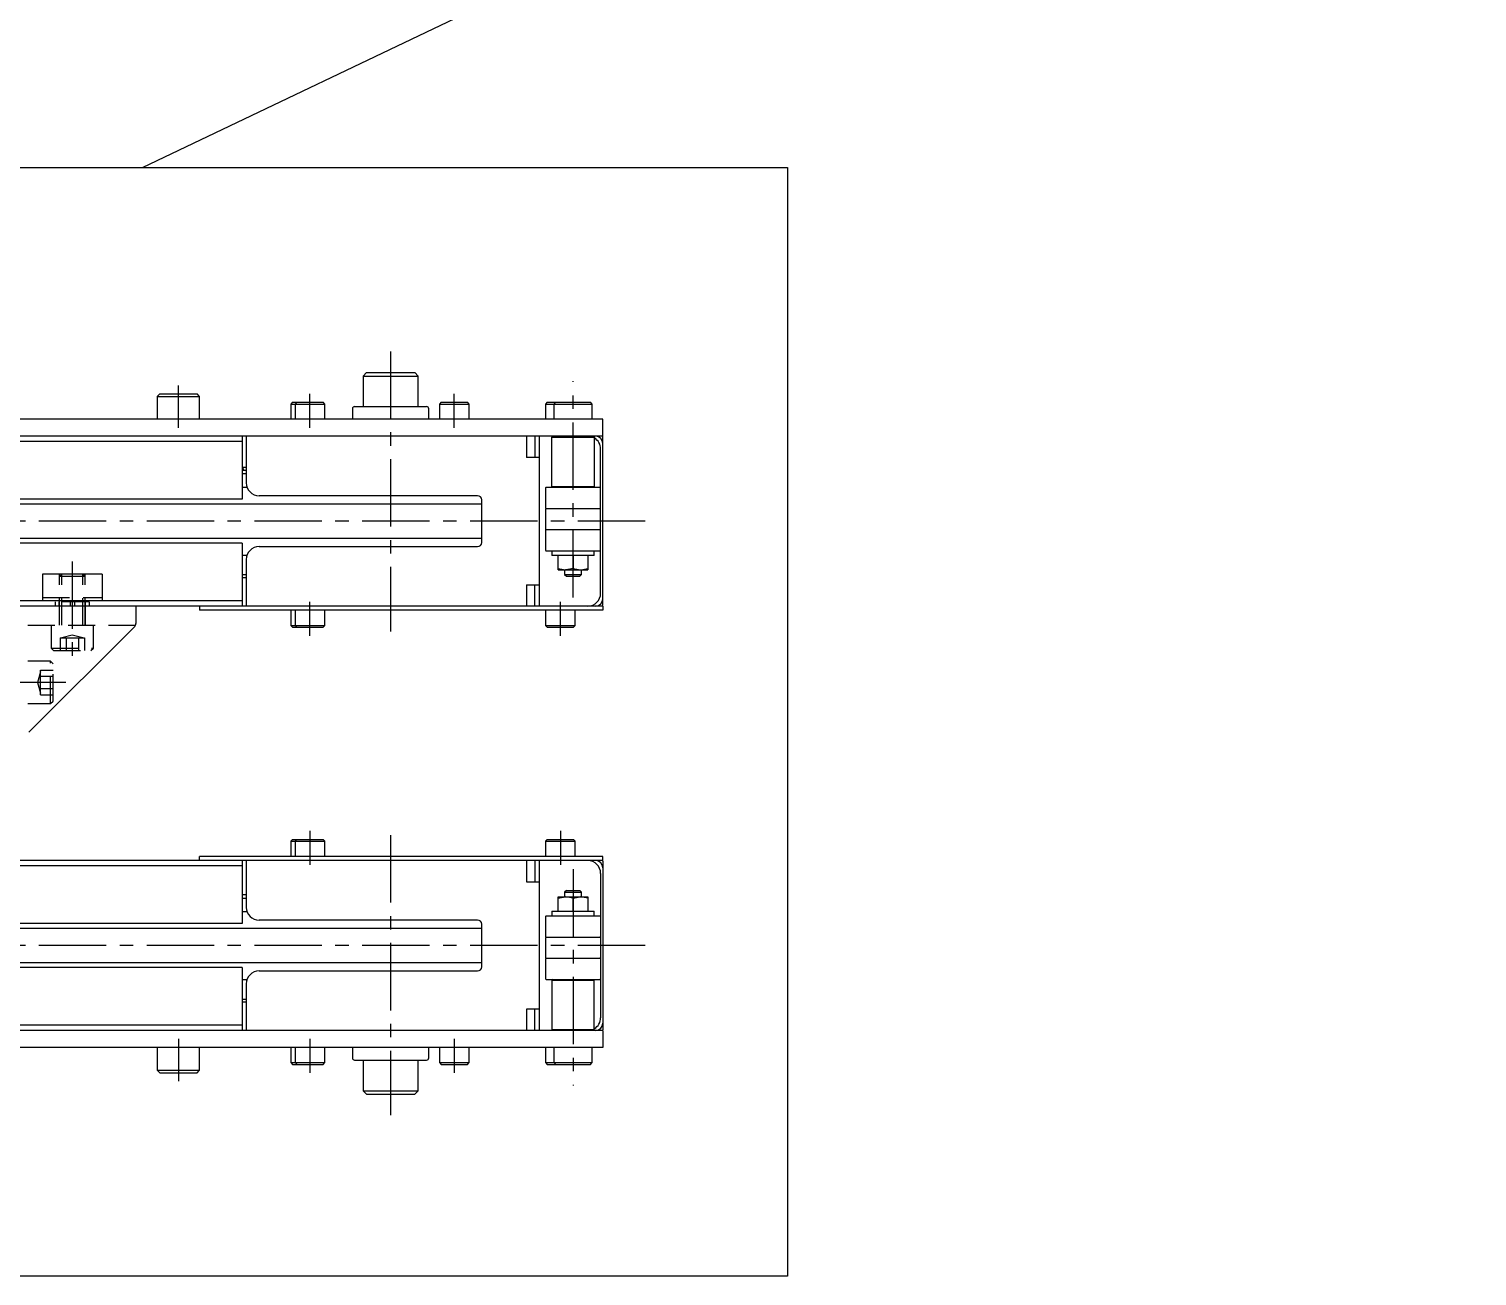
# Model space of a CAD drawing. Extents: x 0 to 4374, y -8 to 1531.
# Drawn here: x 3597.8 to 3939.1, y 550.6 to 844.5 of the extents above; entities that cross this region are included whole.
import ezdxf

# ---------------------------------------------------------------- set-up
doc = ezdxf.new("R2010")
doc.units = 0
doc.header["$LTSCALE"] = 0.5
doc.linetypes.add('CENTER', pattern=[50.8, 31.75, -6.35, 6.35, -6.35])
doc.linetypes.add('DASHED', pattern=[19.05, 12.7, -6.35])
for name, color, linetype in [('MSM_CENTER', 1, 'CENTER'), ('MSM_CONTINUOUS', 7, 'CONTINUOUS'), ('MSM_DASHED', 4, 'DASHED'), ('MSM_NARROW', 5, 'CONTINUOUS')]:
    doc.layers.add(name, color=color, linetype=linetype)

msp = doc.modelspace()

# ---------------------------------------------------------------- linework, layer by layer
at = {"layer": 'MSM_CENTER'}
for p, q in [((3683.05, 768.49), (3683.05, 702.49)), ((3726.05, 710.49), (3726.05, 761.49)), ((3633.05, 750.49), (3633.05, 760.49)), ((3664.05, 750.49), (3664.05, 758.49)), ((3698.05, 750.49), (3698.05, 758.49)), ((3743.05, 728.49), (613.05, 728.49)), ((3608.05, 718.99), (3608.05, 694.99)), ((3664.05, 701.49), (3664.05, 709.49)), ((3723.05, 701.49), (3723.05, 709.49)), ((3606.55, 690.49), (3582.55, 690.49)), ((3664.05, 655.49), (3664.05, 647.49)), ((3723.05, 655.49), (3723.05, 647.49)), ((3683.05, 654.49), (3683.05, 588.49)), ((3726.05, 646.49), (3726.05, 595.49)), ((3743.05, 628.49), (613.05, 628.49)), ((3633.05, 606.49), (3633.05, 596.49)), ((3664.05, 606.49), (3664.05, 598.49)), ((3698.05, 606.49), (3698.05, 598.49))]:
    msp.add_line(p, q, dxfattribs=at)
at = {"layer": 'MSM_CONTINUOUS'}
for p, q in [((3677.35, 763.49), (3676.55, 762.69)), ((3676.55, 762.69), (3689.55, 762.69)), ((3676.55, 762.69), (3676.55, 755.49)), ((3677.35, 763.49), (3688.75, 763.49)), ((3689.55, 762.69), (3688.75, 763.49)), ((3689.55, 755.49), (3689.55, 762.69)), ((3628.65, 758.49), (3628.05, 757.89)), ((3628.05, 757.89), (3638.05, 757.89)), ((3628.05, 757.89), (3628.05, 752.49)), ((3628.65, 758.49), (3637.45, 758.49)), ((3638.05, 757.89), (3637.45, 758.49)), ((3638.05, 752.49), (3638.05, 757.89)), ((3659.95, 756.49), (3659.55, 756.09)), ((3659.55, 756.09), (3659.55, 752.49)), ((3659.55, 756.09), (3667.55, 756.09)), ((3659.95, 756.49), (3667.15, 756.49)), ((3660.95, 756.49), (3660.55, 756.09)), ((3660.55, 756.09), (3660.55, 752.49)), ((3667.55, 756.09), (3667.15, 756.49)), ((3667.55, 752.49), (3667.55, 756.09)), ((3674.05, 754.99), (3674.05, 752.49)), ((3674.55, 755.49), (3691.55, 755.49)), ((3692.05, 752.49), (3692.05, 754.99)), ((3694.95, 756.49), (3694.55, 756.09)), ((3694.55, 756.09), (3701.55, 756.09)), ((3694.55, 756.09), (3694.55, 752.49)), ((3694.95, 756.49), (3701.15, 756.49)), ((3701.55, 756.09), (3701.15, 756.49)), ((3701.55, 752.49), (3701.55, 756.09)), ((3719.95, 756.49), (3719.55, 756.09)), ((3719.55, 756.09), (3719.55, 752.49)), ((3719.55, 756.09), (3721.58, 756.09)), ((3719.95, 756.49), (3730.12, 756.49)), ((3721.98, 756.49), (3721.55, 756.06)), ((3721.55, 756.06), (3730.55, 756.06)), ((3721.55, 756.06), (3721.55, 752.49)), ((3730.55, 756.06), (3730.12, 756.49)), ((3730.55, 752.49), (3730.55, 756.06)), ((3733.05, 752.49), (3578.05, 752.49)), ((3733.05, 748.49), (3733.05, 752.49)), ((3733.05, 748.49), (623.05, 748.49)), ((3648.05, 747.29), (708.05, 747.29)), ((3648.05, 748.49), (3648.05, 733.69)), ((3648.1, 748.49), (3648.1, 741.18)), ((3649.05, 748.49), (3649.05, 737.49)), ((3715.05, 748.49), (3715.05, 743.49)), ((3717.05, 748.49), (3717.05, 743.49)), ((3718.05, 748.49), (3718.05, 708.49)), ((3721.05, 748.29), (3721.25, 748.49)), ((3721.05, 748.29), (3731.05, 748.29)), ((3721.05, 736.69), (3721.05, 748.29)), ((3730.85, 748.49), (3731.05, 748.29)), ((3731.05, 748.29), (3731.05, 736.69)), ((3731.85, 748.49), (3731.85, 748.41)), ((3732.95, 748.49), (3732.95, 748.39)), ((3733.05, 748.39), (3732.95, 748.39)), ((3733.05, 708.59), (3733.05, 748.39)), ((3732.55, 711.49), (3732.55, 745.49)), ((3648.05, 740.54), (3649.05, 740.54)), ((3648.1, 741.18), (3649.05, 741.18)), ((3648.1, 741.18), (3648.47, 740.54)), ((3718.05, 743.49), (3715.05, 743.49)), ((3648.05, 739.69), (3649.05, 739.69)), ((3648.05, 733.69), (708.05, 733.69)), ((3648.05, 736.49), (3649.22, 736.49)), ((3703.55, 734.49), (3652.05, 734.49)), ((3719.55, 736.34), (3719.55, 731.64)), ((3719.7, 736.49), (3732.4, 736.49)), ((3721.05, 736.69), (3731.05, 736.69)), ((3721.25, 736.49), (3721.05, 736.69)), ((3731.05, 736.69), (3730.85, 736.49)), ((3704.55, 732.49), (756.35, 732.49)), ((3704.55, 723.49), (3704.55, 733.49)), ((3719.55, 731.34), (3719.55, 726.64)), ((3719.7, 731.49), (3732.4, 731.49)), ((756.35, 724.49), (3704.55, 724.49)), ((3719.55, 726.34), (3719.55, 721.64)), ((3719.7, 726.49), (3732.4, 726.49)), ((3648.05, 723.29), (708.05, 723.29)), ((3648.05, 723.29), (3648.05, 708.49)), ((3648.05, 720.49), (3649.22, 720.49)), ((3652.05, 722.49), (3703.55, 722.49)), ((3719.7, 721.49), (3732.4, 721.49)), ((3721.05, 721.49), (3721.05, 720.39)), ((3731.05, 720.39), (3721.05, 720.39)), ((3722.55, 716.99), (3722.55, 720.39)), ((3726.05, 720.39), (3726.05, 717.3)), ((3729.55, 720.39), (3729.55, 716.99)), ((3731.05, 720.39), (3731.05, 721.49)), ((3649.05, 719.49), (3649.05, 708.49)), ((3722.55, 717.3), (3724.3, 716.99)), ((3722.55, 716.99), (3729.55, 716.99)), ((3724.05, 716.99), (3724.05, 715.92)), ((3724.42, 716.99), (3724.3, 716.99)), ((3726.05, 717.3), (3724.42, 716.99)), ((3726.05, 717.3), (3727.8, 716.99)), ((3727.8, 716.99), (3727.92, 716.99)), ((3727.92, 716.99), (3729.55, 717.3)), ((3728.05, 715.92), (3728.05, 716.99)), ((3648.05, 715.89), (3649.05, 715.89)), ((3648.05, 715.24), (3649.05, 715.24)), ((3715.05, 713.49), (3715.05, 708.49)), ((3715.05, 713.49), (3718.05, 713.49)), ((3717.05, 708.49), (3717.05, 713.49)), ((3724.05, 715.92), (3728.05, 715.92)), ((3724.05, 715.92), (3724.48, 715.49)), ((3724.48, 715.49), (3727.62, 715.49)), ((3727.62, 715.49), (3728.05, 715.92)), ((3733.05, 708.49), (623.05, 708.49)), ((3648.05, 709.69), (708.05, 709.69)), ((3623.05, 708.49), (3623.05, 704.4)), ((3623.05, 708.49), (3623.05, 704.4)), ((3638.05, 708.49), (3638.05, 707.49)), ((3733.05, 707.49), (3638.05, 707.49)), ((3659.55, 707.49), (3659.55, 703.89)), ((3660.55, 707.49), (3660.55, 703.89)), ((3667.55, 703.89), (3667.55, 707.49)), ((3719.55, 707.49), (3719.55, 703.89)), ((3726.55, 703.89), (3726.55, 707.49)), ((3731.85, 708.56), (3731.85, 708.49)), ((3732.95, 708.49), (3732.95, 708.59)), ((3733.05, 708.59), (3732.95, 708.59)), ((3733.05, 708.49), (3733.05, 707.49)), ((3622.75, 703.69), (3597.84, 678.78)), ((3622.75, 703.69), (3597.84, 678.78)), ((3659.55, 703.89), (3667.55, 703.89)), ((3659.55, 703.89), (3659.95, 703.49)), ((3659.95, 703.49), (3667.15, 703.49)), ((3660.55, 703.89), (3660.95, 703.49)), ((3667.15, 703.49), (3667.55, 703.89)), ((3719.55, 703.89), (3719.95, 703.49)), ((3719.55, 703.89), (3726.55, 703.89)), ((3719.95, 703.49), (3726.15, 703.49)), ((3726.15, 703.49), (3726.55, 703.89)), ((3659.95, 653.49), (3659.55, 653.09)), ((3659.55, 653.09), (3659.55, 649.49)), ((3659.55, 653.09), (3667.55, 653.09)), ((3659.95, 653.49), (3667.15, 653.49)), ((3660.95, 653.49), (3660.55, 653.09)), ((3660.55, 653.09), (3660.55, 649.49)), ((3667.55, 653.09), (3667.15, 653.49)), ((3667.55, 649.49), (3667.55, 653.09)), ((3719.95, 653.49), (3719.55, 653.09)), ((3719.55, 653.09), (3719.55, 649.49)), ((3719.55, 653.09), (3726.55, 653.09)), ((3719.95, 653.49), (3726.15, 653.49)), ((3726.55, 653.09), (3726.15, 653.49)), ((3726.55, 649.49), (3726.55, 653.09)), ((3733.05, 648.49), (623.05, 648.49)), ((3638.05, 648.49), (3638.05, 649.49)), ((3733.05, 649.49), (3638.05, 649.49)), ((3648.05, 648.49), (3648.05, 633.69)), ((3649.05, 648.49), (3649.05, 637.49)), ((3715.05, 648.49), (3715.05, 643.49)), ((3717.05, 648.49), (3717.05, 643.49)), ((3718.05, 648.49), (3718.05, 608.49)), ((3731.85, 648.49), (3731.85, 648.41)), ((3732.95, 648.49), (3732.95, 648.39)), ((3733.05, 648.39), (3732.95, 648.39)), ((3733.05, 648.49), (3733.05, 649.49)), ((3733.05, 648.39), (3733.05, 608.59)), ((3648.05, 647.29), (708.05, 647.29)), ((3732.55, 645.49), (3732.55, 611.49)), ((3715.05, 643.49), (3718.05, 643.49)), ((3724.48, 641.49), (3724.05, 641.06)), ((3724.48, 641.49), (3727.62, 641.49)), ((3728.05, 641.06), (3727.62, 641.49)), ((3648.05, 640.54), (3649.05, 640.54)), ((3648.05, 639.69), (3649.05, 639.69)), ((3722.55, 636.59), (3722.55, 639.99)), ((3722.55, 639.99), (3729.55, 639.99)), ((3722.55, 639.67), (3724.17, 639.98)), ((3724.05, 641.06), (3728.05, 641.06)), ((3724.05, 641.06), (3724.05, 639.99)), ((3724.17, 639.98), (3724.3, 639.99)), ((3726.05, 639.67), (3724.3, 639.99)), ((3726.05, 639.67), (3727.67, 639.98)), ((3726.05, 636.59), (3726.05, 639.67)), ((3727.67, 639.98), (3727.8, 639.99)), ((3729.55, 639.67), (3727.8, 639.99)), ((3728.05, 639.99), (3728.05, 641.06)), ((3729.55, 639.99), (3729.55, 636.59)), ((3648.05, 636.49), (3649.22, 636.49)), ((3719.55, 635.34), (3719.55, 630.64)), ((3719.7, 635.49), (3732.4, 635.49)), ((3721.05, 636.59), (3731.05, 636.59)), ((3721.05, 636.59), (3721.05, 635.49)), ((3731.05, 635.49), (3731.05, 636.59)), ((3648.05, 633.69), (708.05, 633.69)), ((3704.55, 632.49), (756.35, 632.49)), ((3703.55, 634.49), (3652.05, 634.49)), ((3704.55, 623.49), (3704.55, 633.49)), ((3719.55, 630.34), (3719.55, 625.64)), ((3719.7, 630.49), (3732.4, 630.49)), ((756.35, 624.49), (3704.55, 624.49)), ((3719.55, 625.34), (3719.55, 620.64)), ((3719.7, 625.49), (3732.4, 625.49)), ((3648.05, 623.29), (708.05, 623.29)), ((3648.05, 623.29), (3648.05, 608.49)), ((3652.05, 622.49), (3703.55, 622.49)), ((3648.05, 620.49), (3649.22, 620.49)), ((3649.05, 619.49), (3649.05, 608.49)), ((3719.7, 620.49), (3732.4, 620.49)), ((3721.25, 620.49), (3721.05, 620.29)), ((3721.05, 620.29), (3731.05, 620.29)), ((3721.05, 620.29), (3721.05, 608.69)), ((3731.05, 620.29), (3730.85, 620.49)), ((3731.05, 608.69), (3731.05, 620.29)), ((3648.05, 615.89), (3649.05, 615.89)), ((3648.05, 615.24), (3649.05, 615.24)), ((3648.1, 615.24), (3648.1, 608.49)), ((3718.05, 613.49), (3715.05, 613.49)), ((3715.05, 613.49), (3715.05, 608.49)), ((3717.05, 608.49), (3717.05, 613.49)), ((3733.05, 608.49), (623.05, 608.49)), ((3648.05, 609.69), (708.05, 609.69)), ((3721.05, 608.69), (3731.05, 608.69)), ((3721.05, 608.69), (3721.25, 608.49)), ((3730.85, 608.49), (3731.05, 608.69)), ((3731.85, 608.56), (3731.85, 608.49)), ((3732.95, 608.49), (3732.95, 608.59)), ((3733.05, 608.59), (3732.95, 608.59)), ((3733.05, 608.49), (3733.05, 604.49)), ((3733.05, 604.49), (3578.05, 604.49)), ((3628.05, 604.49), (3628.05, 599.09)), ((3638.05, 599.09), (3638.05, 604.49)), ((3659.55, 604.49), (3659.55, 600.89)), ((3660.55, 604.49), (3660.55, 600.89)), ((3667.55, 600.89), (3667.55, 604.49)), ((3674.05, 604.49), (3674.05, 601.99)), ((3692.05, 601.99), (3692.05, 604.49)), ((3694.55, 604.49), (3694.55, 600.89)), ((3701.55, 600.89), (3701.55, 604.49)), ((3719.55, 604.49), (3719.55, 600.89)), ((3721.55, 604.49), (3721.55, 600.92)), ((3730.55, 600.92), (3730.55, 604.49)), ((3659.55, 600.89), (3659.95, 600.49)), ((3659.55, 600.89), (3667.55, 600.89)), ((3660.55, 600.89), (3660.95, 600.49)), ((3667.15, 600.49), (3667.55, 600.89)), ((3674.55, 601.49), (3691.55, 601.49)), ((3676.55, 601.49), (3676.55, 594.29)), ((3689.55, 594.29), (3689.55, 601.49)), ((3694.55, 600.89), (3701.55, 600.89)), ((3694.55, 600.89), (3694.95, 600.49)), ((3701.15, 600.49), (3701.55, 600.89)), ((3719.55, 600.89), (3719.95, 600.49)), ((3719.55, 600.89), (3721.58, 600.89)), ((3721.55, 600.92), (3730.55, 600.92)), ((3721.55, 600.92), (3721.98, 600.49)), ((3730.12, 600.49), (3730.55, 600.92)), ((3628.05, 599.09), (3638.05, 599.09)), ((3628.05, 599.09), (3628.65, 598.49)), ((3628.65, 598.49), (3637.45, 598.49)), ((3637.45, 598.49), (3638.05, 599.09)), ((3659.95, 600.49), (3667.15, 600.49)), ((3694.95, 600.49), (3701.15, 600.49)), ((3719.95, 600.49), (3730.12, 600.49)), ((3676.55, 594.29), (3677.35, 593.49)), ((3676.55, 594.29), (3689.55, 594.29)), ((3688.75, 593.49), (3689.55, 594.29)), ((3677.35, 593.49), (3688.75, 593.49))]:
    msp.add_line(p, q, dxfattribs=at)
for centre, radius, start, end in [((3674.55, 754.99), 0.5, 90, 180), ((3691.55, 754.99), 0.5, 0, 90), ((3729.55, 745.49), 3, 0, 60), ((3731.35, 746.79), 1.7, 0, 90), ((3652.05, 737.49), 3, 180, 270), ((3703.55, 733.49), 1, 0, 90), ((3719.7, 736.34), 0.15, 90, 180), ((3732.4, 736.34), 0.15, 0, 90), ((3719.7, 731.64), 0.15, 180, 270), ((3719.7, 731.34), 0.15, 90, 180), ((3732.4, 731.64), 0.15, 270, 0), ((3732.4, 731.34), 0.15, 0, 90), ((3703.55, 723.49), 1, 270, 0), ((3719.7, 726.64), 0.15, 180, 270), ((3719.7, 726.34), 0.15, 90, 180), ((3732.4, 726.64), 0.15, 270, 0), ((3732.4, 726.34), 0.15, 0, 90), ((3652.05, 719.49), 3, 90, 180), ((3719.7, 721.64), 0.15, 180, 270), ((3732.4, 721.64), 0.15, 270, 0), ((3729.55, 711.49), 3, 270, 0), ((3731.35, 710.19), 1.7, 270, 0), ((3622.05, 704.4), 1, 315, 0), ((3622.05, 704.4), 1, 315, 0), ((3729.55, 645.49), 3, 0, 90), ((3731.35, 646.79), 1.7, 0, 90), ((3652.05, 637.49), 3, 180, 270), ((3719.7, 635.34), 0.15, 90, 180), ((3732.4, 635.34), 0.15, 0, 90), ((3703.55, 633.49), 1, 0, 90), ((3719.7, 630.64), 0.15, 180, 270), ((3719.7, 630.34), 0.15, 90, 180), ((3732.4, 630.64), 0.15, 270, 0), ((3732.4, 630.34), 0.15, 0, 90), ((3719.7, 625.64), 0.15, 180, 270), ((3719.7, 625.34), 0.15, 90, 180), ((3732.4, 625.64), 0.15, 270, 0), ((3732.4, 625.34), 0.15, 0, 90), ((3652.05, 619.49), 3, 90, 180), ((3703.55, 623.49), 1, 270, 0), ((3719.7, 620.64), 0.15, 180, 270), ((3732.4, 620.64), 0.15, 270, 0), ((3729.55, 611.49), 3, 300, 0), ((3731.35, 610.19), 1.7, 270, 0), ((3674.55, 601.99), 0.5, 180, 270), ((3691.55, 601.99), 0.5, 270, 0)]:
    msp.add_arc(centre, radius, start, end, dxfattribs=at)
at = {"layer": 'MSM_DASHED'}
for p, q in [((3615.05, 715.99), (3601.05, 715.99)), ((3601.05, 715.99), (3601.05, 709.69)), ((3605.59, 715.99), (3605.05, 715.44)), ((3605.05, 703.99), (3605.05, 715.99)), ((3611.05, 715.44), (3605.05, 715.44)), ((3610.5, 715.99), (3605.59, 715.99)), ((3605.59, 703.99), (3605.59, 715.99)), ((3610.5, 715.99), (3611.05, 715.44)), ((3610.5, 703.99), (3610.5, 715.99)), ((3611.05, 703.99), (3611.05, 715.99)), ((3615.05, 715.99), (3615.05, 709.69)), ((3601.05, 710.49), (3615.05, 710.49)), ((3601.05, 710.49), (3615.05, 710.49)), ((3612.05, 709.49), (3604.05, 709.49)), ((3604.05, 709.49), (3604.05, 708.49)), ((3604.95, 708.49), (3604.95, 703.99)), ((3604.99, 708.49), (3604.99, 709.49)), ((3607.55, 709.49), (3607.55, 708.49)), ((3608.55, 709.49), (3608.55, 708.49)), ((3611.11, 709.49), (3611.11, 708.49)), ((3611.15, 703.99), (3611.15, 708.49)), ((3612.05, 709.49), (3612.05, 708.49)), ((3597.55, 703.99), (3622.96, 703.99)), ((3603.05, 703.99), (3603.05, 698.59)), ((3613.05, 698.59), (3613.05, 703.99)), ((3605.16, 700.99), (3605.16, 697.99)), ((3605.16, 700.99), (3610.93, 700.99)), ((3608.05, 701.66), (3605.55, 700.99)), ((3606.6, 700.99), (3606.6, 697.99)), ((3610.55, 700.99), (3608.05, 701.66)), ((3609.49, 700.99), (3609.49, 697.99)), ((3610.93, 700.99), (3610.93, 697.99)), ((3603.05, 698.59), (3603.65, 697.99)), ((3603.05, 698.59), (3613.05, 698.59)), ((3603.65, 697.99), (3612.45, 697.99)), ((3612.45, 697.99), (3613.05, 698.59)), ((3602.95, 695.49), (3597.55, 695.49)), ((3600.55, 692.99), (3599.88, 690.49)), ((3600.55, 693.37), (3603.55, 693.37)), ((3600.55, 687.6), (3600.55, 693.37)), ((3603.55, 694.89), (3602.95, 695.49)), ((3602.95, 685.49), (3602.95, 695.49)), ((3603.55, 686.09), (3603.55, 694.89)), ((3599.88, 690.49), (3600.55, 687.99)), ((3600.55, 691.93), (3603.55, 691.93)), ((3600.55, 689.04), (3603.55, 689.04)), ((3600.55, 687.6), (3603.55, 687.6)), ((3602.95, 685.49), (3603.55, 686.09)), ((3597.55, 685.49), (3602.95, 685.49))]:
    msp.add_line(p, q, dxfattribs=at)
at = {"layer": 'MSM_NARROW'}
for p, q in [((3624.63, 811.86), (3939.05, 961.91)), ((3472.67, 811.86), (3776.59, 811.86)), ((3776.59, 811.86), (3776.59, 550.61)), ((3776.59, 550.61), (3472.67, 550.61))]:
    msp.add_line(p, q, dxfattribs=at)

doc.saveas('drawing.dxf')
